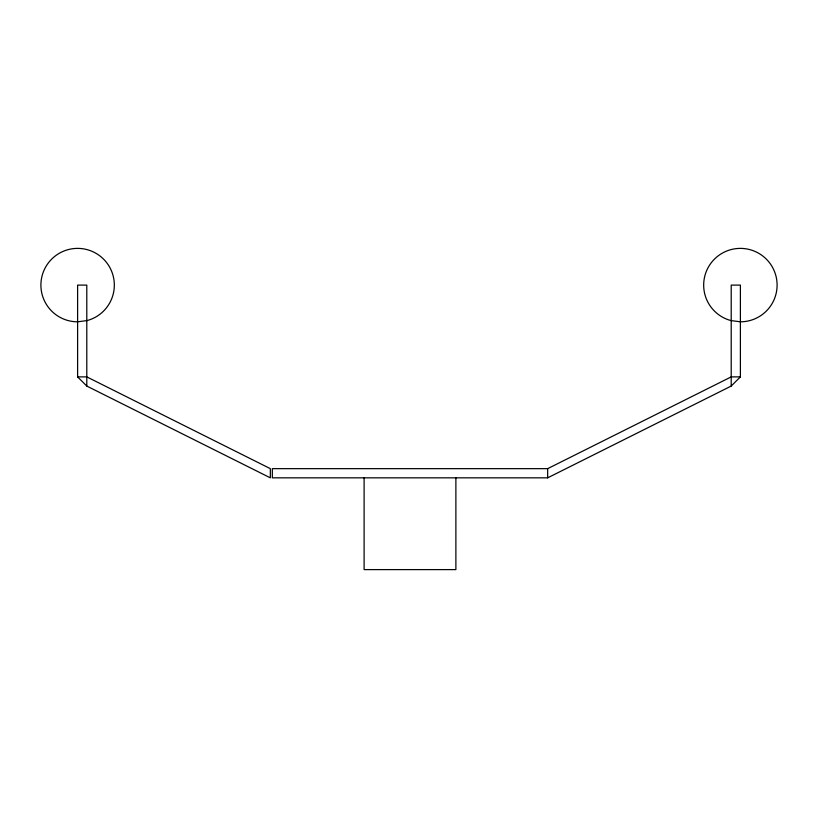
<?xml version="1.0" encoding="UTF-8"?>
<svg xmlns="http://www.w3.org/2000/svg" width="818" height="818" viewBox="0 0 818 818"><rect width="100%" height="100%" fill="white"/><g stroke="black" fill="none" stroke-linecap="round" stroke-linejoin="round"><path stroke-width="1.23" d="M731.21 386.055L740.392 376.883L740.392 285.104L731.21 285.104L731.21 386.055L547.661 477.835L272.333 477.835L272.333 468.653L547.661 468.653L731.21 376.883L740.392 376.883M77.608 376.883L86.79 376.883L270.339 468.653L270.339 477.835L86.79 386.055L77.608 376.883L77.608 285.104L86.79 285.104L86.79 386.055M547.661 468.653L547.661 477.835M455.882 477.835L455.882 569.604L364.112 569.604L364.112 477.835M87.107 320.564L77.608 321.811A36.708 36.708 0 0 1 44.336 269.592A36.708 36.708 0 0 1 105.737 261.504A36.708 36.708 0 0 1 87.107 320.564M740.392 321.811L730.893 320.564A36.708 36.708 0 0 1 712.263 261.504A36.708 36.708 0 0 1 773.664 269.592A36.708 36.708 0 0 1 740.392 321.811"/></g></svg>
